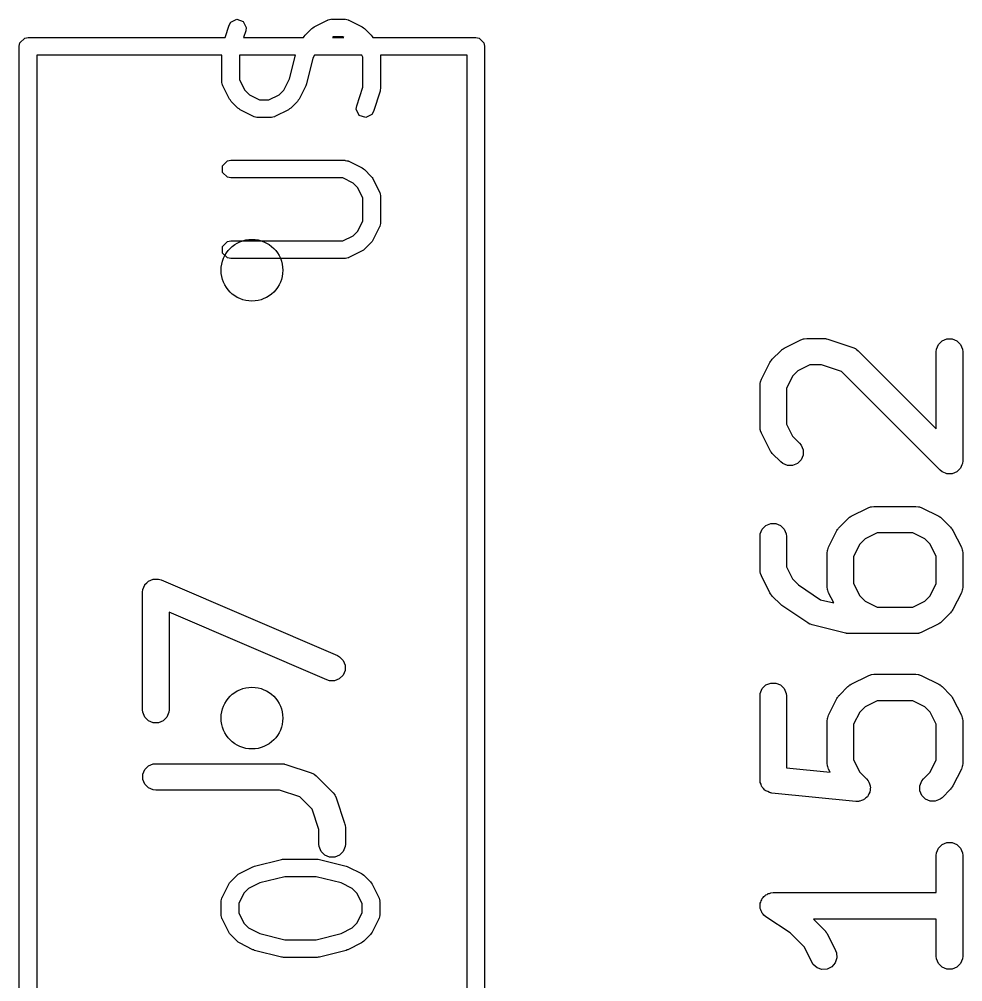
# Model space of a CAD drawing. Extents: x 2.08 to 4.63, y -4.92 to -2.81.
# Drawn here: x 2.4402 to 2.6509, y -4.0228 to -3.8079 of the extents above; entities that cross this region are included whole.
import ezdxf

# ---------------------------------------------------------------- set-up
doc = ezdxf.new("R2010")
doc.units = 0
doc.header["$MEASUREMENT"] = 0
doc.layers.add('BLACK', color=7, linetype='CONTINUOUS')

msp = doc.modelspace()

# ---------------------------------------------------------------- linework, layer by layer
at = {"layer": 'BLACK', "linetype": 'CONTINUOUS'}
for p, q in [((2.48612, -3.81201), (2.48702, -3.80929)), ((2.48702, -3.80929), (2.4874, -3.80863)), ((2.4874, -3.80863), (2.48875, -3.80795)), ((2.48875, -3.80795), (2.49018, -3.80843)), ((2.49018, -3.80843), (2.49085, -3.80978)), ((2.49085, -3.80978), (2.49076, -3.81054)), ((2.504, -3.81152), (2.5055, -3.81002)), ((2.5055, -3.81002), (2.50576, -3.80985)), ((2.50576, -3.80985), (2.50601, -3.80965)), ((2.50601, -3.80965), (2.50901, -3.80815)), ((2.50901, -3.80815), (2.5091, -3.80813)), ((2.5091, -3.80813), (2.50913, -3.8081)), ((2.50913, -3.8081), (2.50944, -3.80803)), ((2.50944, -3.80803), (2.50975, -3.80795)), ((2.50975, -3.80795), (2.50979, -3.80797)), ((2.50979, -3.80797), (2.50989, -3.80795)), ((2.50989, -3.80795), (2.51289, -3.80795)), ((2.51289, -3.80795), (2.51298, -3.80797)), ((2.51298, -3.80797), (2.51303, -3.80795)), ((2.51303, -3.80795), (2.51333, -3.80803)), ((2.51333, -3.80803), (2.51364, -3.8081)), ((2.51364, -3.8081), (2.51367, -3.80813)), ((2.51367, -3.80813), (2.51377, -3.80815)), ((2.51377, -3.80815), (2.51677, -3.80965)), ((2.51677, -3.80965), (2.51702, -3.80985)), ((2.51702, -3.80985), (2.51728, -3.81002)), ((2.51728, -3.81002), (2.51878, -3.81152)), ((2.44031, -3.81322), (2.44137, -3.81216)), ((2.44137, -3.81216), (2.44213, -3.81201)), ((2.44213, -3.81201), (2.48612, -3.81201)), ((2.49076, -3.81054), (2.49027, -3.81201)), ((2.49027, -3.81201), (2.50365, -3.81201)), ((2.50365, -3.81201), (2.50382, -3.81178)), ((2.50382, -3.81178), (2.504, -3.81152)), ((2.51035, -3.81188), (2.5101, -3.81201)), ((2.5101, -3.81201), (2.51267, -3.81201)), ((2.51242, -3.81188), (2.51035, -3.81188)), ((2.51267, -3.81201), (2.51242, -3.81188)), ((2.51878, -3.81152), (2.51895, -3.81179)), ((2.51895, -3.81179), (2.51913, -3.81201)), ((2.51913, -3.81201), (2.54213, -3.81201)), ((2.54213, -3.81201), (2.54288, -3.81216)), ((2.54288, -3.81216), (2.54394, -3.81322)), ((2.44016, -3.81398), (2.44031, -3.81322)), ((2.44016, -4.11398), (2.44016, -3.81398)), ((2.54394, -3.81322), (2.54409, -3.81398)), ((2.54409, -3.81398), (2.54409, -4.08898)), ((2.48542, -3.81594), (2.44409, -3.81594)), ((2.44409, -3.81594), (2.44409, -4.11201)), ((2.48542, -3.82191), (2.48542, -3.81594)), ((2.48936, -3.81594), (2.48936, -3.82145)), ((2.50185, -3.81594), (2.48936, -3.81594)), ((2.50053, -3.82123), (2.50185, -3.81594)), ((2.50607, -3.81594), (2.50575, -3.8166)), ((2.5167, -3.81594), (2.50607, -3.81594)), ((2.51692, -3.81638), (2.5167, -3.81594)), ((2.51692, -3.82309), (2.51692, -3.81638)), ((2.52085, -3.81594), (2.52085, -3.82341)), ((2.54016, -3.81594), (2.52085, -3.81594)), ((2.54016, -4.08816), (2.54016, -3.81594)), ((2.50575, -3.8166), (2.5043, -3.82239)), ((2.48544, -3.82201), (2.48542, -3.82191)), ((2.48543, -3.82205), (2.48544, -3.82201)), ((2.48551, -3.82236), (2.48543, -3.82205)), ((2.48557, -3.82267), (2.48551, -3.82236)), ((2.4856, -3.8227), (2.48557, -3.82267)), ((2.48563, -3.82279), (2.4856, -3.8227)), ((2.48713, -3.82579), (2.48563, -3.82279)), ((2.48936, -3.82145), (2.49051, -3.82375)), ((2.49927, -3.82375), (2.50053, -3.82123)), ((2.50415, -3.82279), (2.50265, -3.82579)), ((2.50421, -3.82259), (2.50415, -3.82279)), ((2.5043, -3.82239), (2.50421, -3.82259)), ((2.49051, -3.82375), (2.49156, -3.82479)), ((2.49156, -3.82479), (2.49385, -3.82594)), ((2.49592, -3.82594), (2.49822, -3.82479)), ((2.49822, -3.82479), (2.49927, -3.82375)), ((2.51552, -3.82729), (2.51692, -3.82309)), ((2.52075, -3.82404), (2.51925, -3.82854)), ((2.52079, -3.82372), (2.52075, -3.82404)), ((2.52085, -3.82341), (2.52079, -3.82372)), ((2.48732, -3.82604), (2.48713, -3.82579)), ((2.4875, -3.8263), (2.48732, -3.82604)), ((2.489, -3.8278), (2.4875, -3.8263)), ((2.49385, -3.82594), (2.49592, -3.82594)), ((2.50228, -3.8263), (2.50078, -3.8278)), ((2.50246, -3.82604), (2.50228, -3.8263)), ((2.50265, -3.82579), (2.50246, -3.82604)), ((2.48926, -3.82798), (2.489, -3.8278)), ((2.48951, -3.82817), (2.48926, -3.82798)), ((2.49251, -3.82967), (2.48951, -3.82817)), ((2.50027, -3.82817), (2.49727, -3.82967)), ((2.50052, -3.82798), (2.50027, -3.82817)), ((2.50078, -3.8278), (2.50052, -3.82798)), ((2.51542, -3.82805), (2.51552, -3.82729)), ((2.5161, -3.8294), (2.51542, -3.82805)), ((2.51887, -3.8292), (2.51753, -3.82988)), ((2.51925, -3.82854), (2.51887, -3.8292)), ((2.4926, -3.8297), (2.49251, -3.82967)), ((2.49264, -3.82973), (2.4926, -3.8297)), ((2.49295, -3.82979), (2.49264, -3.82973)), ((2.49325, -3.82988), (2.49295, -3.82979)), ((2.49329, -3.82986), (2.49325, -3.82988)), ((2.49339, -3.82988), (2.49329, -3.82986)), ((2.49639, -3.82988), (2.49339, -3.82988)), ((2.49649, -3.82986), (2.49639, -3.82988)), ((2.49653, -3.82988), (2.49649, -3.82986)), ((2.49683, -3.82979), (2.49653, -3.82988)), ((2.49714, -3.82973), (2.49683, -3.82979)), ((2.49717, -3.8297), (2.49714, -3.82973)), ((2.49727, -3.82967), (2.49717, -3.8297)), ((2.51753, -3.82988), (2.5161, -3.8294)), ((2.48557, -3.84066), (2.48664, -3.83959)), ((2.48664, -3.83959), (2.48739, -3.83944)), ((2.48739, -3.83944), (2.51289, -3.83944)), ((2.51289, -3.83944), (2.51298, -3.83946)), ((2.51298, -3.83946), (2.51303, -3.83945)), ((2.51303, -3.83945), (2.51333, -3.83953)), ((2.51333, -3.83953), (2.51364, -3.83959)), ((2.51364, -3.83959), (2.51367, -3.83962)), ((2.51367, -3.83962), (2.51377, -3.83965)), ((2.51377, -3.83965), (2.51677, -3.84115)), ((2.48557, -3.84216), (2.48557, -3.84066)), ((2.48664, -3.84323), (2.48557, -3.84216)), ((2.51677, -3.84115), (2.51702, -3.84134)), ((2.51702, -3.84134), (2.51728, -3.84152)), ((2.51728, -3.84152), (2.51878, -3.84302)), ((2.48739, -3.84338), (2.48664, -3.84323)), ((2.51242, -3.84338), (2.48739, -3.84338)), ((2.51472, -3.84453), (2.51242, -3.84338)), ((2.51878, -3.84302), (2.51895, -3.84328)), ((2.51895, -3.84328), (2.51915, -3.84353)), ((2.51915, -3.84353), (2.52065, -3.84653)), ((2.51577, -3.84558), (2.51472, -3.84453)), ((2.51692, -3.84787), (2.51577, -3.84558)), ((2.52065, -3.84653), (2.52067, -3.84662)), ((2.51692, -3.85294), (2.51692, -3.84787)), ((2.52067, -3.84662), (2.5207, -3.84666)), ((2.5207, -3.84666), (2.52077, -3.84697)), ((2.52077, -3.84697), (2.52085, -3.84727)), ((2.52085, -3.84727), (2.52084, -3.84731)), ((2.52084, -3.84731), (2.52085, -3.84741)), ((2.52085, -3.84741), (2.52085, -3.85341)), ((2.51577, -3.85524), (2.51692, -3.85294)), ((2.52065, -3.85429), (2.51915, -3.85729)), ((2.52067, -3.85419), (2.52065, -3.85429)), ((2.5207, -3.85416), (2.52067, -3.85419)), ((2.52077, -3.85385), (2.5207, -3.85416)), ((2.52085, -3.85355), (2.52077, -3.85385)), ((2.52085, -3.85341), (2.52084, -3.85351)), ((2.52084, -3.85351), (2.52085, -3.85355)), ((2.51242, -3.85744), (2.51472, -3.85629)), ((2.51472, -3.85629), (2.51577, -3.85524)), ((2.51915, -3.85729), (2.51895, -3.85754)), ((2.48557, -3.85866), (2.48664, -3.85759)), ((2.48557, -3.86016), (2.48557, -3.85866)), ((2.48664, -3.85759), (2.48739, -3.85744)), ((2.48739, -3.85744), (2.51242, -3.85744)), ((2.51702, -3.85948), (2.51677, -3.85967)), ((2.51728, -3.8593), (2.51702, -3.85948)), ((2.51878, -3.8578), (2.51728, -3.8593)), ((2.51895, -3.85754), (2.51878, -3.8578)), ((2.48664, -3.86123), (2.48557, -3.86016)), ((2.48739, -3.86138), (2.48664, -3.86123)), ((2.51289, -3.86138), (2.48739, -3.86138)), ((2.51298, -3.86136), (2.51289, -3.86138)), ((2.51303, -3.86137), (2.51298, -3.86136)), ((2.51333, -3.86129), (2.51303, -3.86137)), ((2.51364, -3.86123), (2.51333, -3.86129)), ((2.51367, -3.8612), (2.51364, -3.86123)), ((2.51377, -3.86117), (2.51367, -3.8612)), ((2.51677, -3.85967), (2.51377, -3.86117)), ((2.61098, -3.8814), (2.61473, -3.87953)), ((2.61473, -3.87953), (2.61528, -3.87932)), ((2.61528, -3.87932), (2.61538, -3.87931)), ((2.61538, -3.87931), (2.61548, -3.87927)), ((2.61548, -3.87927), (2.61605, -3.87921)), ((2.61605, -3.87921), (2.6198, -3.87921)), ((2.6198, -3.87921), (2.6201, -3.87924)), ((2.6201, -3.87924), (2.62017, -3.87924)), ((2.62017, -3.87924), (2.62028, -3.87926)), ((2.62028, -3.87926), (2.62038, -3.87927)), ((2.62038, -3.87927), (2.62045, -3.8793)), ((2.62045, -3.8793), (2.62074, -3.87937)), ((2.62074, -3.87937), (2.62636, -3.88124)), ((2.64503, -3.88159), (2.64547, -3.88053)), ((2.64547, -3.88053), (2.64629, -3.87971)), ((2.64629, -3.87971), (2.64735, -3.87927)), ((2.64735, -3.87927), (2.6485, -3.87927)), ((2.6485, -3.87927), (2.64957, -3.87971)), ((2.64957, -3.87971), (2.65038, -3.88053)), ((2.65038, -3.88053), (2.65082, -3.88159)), ((2.60834, -3.88383), (2.61022, -3.88195)), ((2.61022, -3.88195), (2.61044, -3.88177)), ((2.61044, -3.88177), (2.61049, -3.88171)), ((2.61049, -3.88171), (2.61058, -3.88165)), ((2.61058, -3.88165), (2.61066, -3.88159)), ((2.61066, -3.88159), (2.61074, -3.88156)), ((2.61074, -3.88156), (2.61098, -3.8814)), ((2.62636, -3.88124), (2.62689, -3.88148)), ((2.62689, -3.88148), (2.62697, -3.88155)), ((2.62697, -3.88155), (2.62707, -3.88159)), ((2.62707, -3.88159), (2.62752, -3.88195)), ((2.62752, -3.88195), (2.64497, -3.89941)), ((2.64497, -3.88217), (2.64503, -3.88159)), ((2.64497, -3.89941), (2.64497, -3.88217)), ((2.65082, -3.88159), (2.65088, -3.88217)), ((2.65088, -3.88217), (2.65088, -3.90654)), ((2.60591, -3.88834), (2.60779, -3.8846)), ((2.60779, -3.8846), (2.60795, -3.88435)), ((2.60795, -3.88435), (2.60798, -3.88428)), ((2.60798, -3.88428), (2.60804, -3.88419)), ((2.60804, -3.88419), (2.6081, -3.88411)), ((2.6081, -3.88411), (2.60816, -3.88405)), ((2.60816, -3.88405), (2.60834, -3.88383)), ((2.61675, -3.88512), (2.61405, -3.88647)), ((2.61933, -3.88512), (2.61675, -3.88512)), ((2.62383, -3.88662), (2.61933, -3.88512)), ((2.61405, -3.88647), (2.61286, -3.88766)), ((2.64584, -3.90863), (2.62383, -3.88662)), ((2.6056, -3.88967), (2.60566, -3.88909)), ((2.60566, -3.88909), (2.6057, -3.88899)), ((2.6057, -3.88899), (2.60571, -3.88889)), ((2.60571, -3.88889), (2.60591, -3.88834)), ((2.61286, -3.88766), (2.61151, -3.89036)), ((2.6056, -3.89904), (2.6056, -3.88967)), ((2.61151, -3.89036), (2.61151, -3.89834)), ((2.60566, -3.89962), (2.6056, -3.89904)), ((2.6057, -3.89971), (2.60566, -3.89962)), ((2.60571, -3.89982), (2.6057, -3.89971)), ((2.60591, -3.90036), (2.60571, -3.89982)), ((2.61151, -3.89834), (2.61286, -3.90104)), ((2.60779, -3.90411), (2.60591, -3.90036)), ((2.61286, -3.90104), (2.61439, -3.90258)), ((2.60795, -3.90436), (2.60779, -3.90411)), ((2.60798, -3.90443), (2.60795, -3.90436)), ((2.60804, -3.90451), (2.60798, -3.90443)), ((2.6081, -3.9046), (2.60804, -3.90451)), ((2.60816, -3.90465), (2.6081, -3.9046)), ((2.61439, -3.90258), (2.61476, -3.90302)), ((2.61476, -3.90302), (2.6152, -3.90409)), ((2.6152, -3.90409), (2.6152, -3.90524)), ((2.60834, -3.90488), (2.60816, -3.90465)), ((2.61022, -3.90675), (2.60834, -3.90488)), ((2.61066, -3.90712), (2.61022, -3.90675)), ((2.61476, -3.9063), (2.61395, -3.90712)), ((2.6152, -3.90524), (2.61476, -3.9063)), ((2.65088, -3.90654), (2.65082, -3.90711)), ((2.61173, -3.90756), (2.61066, -3.90712)), ((2.61288, -3.90756), (2.61173, -3.90756)), ((2.61395, -3.90712), (2.61288, -3.90756)), ((2.64629, -3.90899), (2.64584, -3.90863)), ((2.65038, -3.90818), (2.64957, -3.90899)), ((2.65069, -3.90743), (2.65038, -3.90818)), ((2.65082, -3.90711), (2.65069, -3.90743)), ((2.64704, -3.90931), (2.64629, -3.90899)), ((2.64735, -3.90943), (2.64704, -3.90931)), ((2.6485, -3.90943), (2.64735, -3.90943)), ((2.64735, -3.90943), (2.64735, -3.90943)), ((2.64957, -3.90899), (2.6485, -3.90943)), ((2.62598, -3.9189), (2.62973, -3.91702)), ((2.62973, -3.91702), (2.63027, -3.91681)), ((2.63027, -3.91681), (2.63038, -3.91681)), ((2.63038, -3.91681), (2.63048, -3.91677)), ((2.63048, -3.91677), (2.63105, -3.91671)), ((2.63105, -3.91671), (2.64043, -3.91671)), ((2.64043, -3.91671), (2.641, -3.91677)), ((2.641, -3.91677), (2.6411, -3.91681)), ((2.6411, -3.91681), (2.64121, -3.91681)), ((2.64121, -3.91681), (2.64175, -3.91702)), ((2.64175, -3.91702), (2.6455, -3.9189)), ((2.62334, -3.92132), (2.62522, -3.91945)), ((2.62522, -3.91945), (2.62544, -3.91926)), ((2.62544, -3.91926), (2.62549, -3.9192)), ((2.62549, -3.9192), (2.62558, -3.91915)), ((2.62558, -3.91915), (2.62566, -3.91908)), ((2.62566, -3.91908), (2.62573, -3.91905)), ((2.62573, -3.91905), (2.62598, -3.9189)), ((2.6455, -3.9189), (2.64574, -3.91905)), ((2.64574, -3.91905), (2.64582, -3.91908)), ((2.64582, -3.91908), (2.6459, -3.91915)), ((2.6459, -3.91915), (2.64599, -3.9192)), ((2.64599, -3.9192), (2.64604, -3.91926)), ((2.64604, -3.91926), (2.64626, -3.91945)), ((2.64626, -3.91945), (2.64814, -3.92132)), ((2.60566, -3.92284), (2.6061, -3.92177)), ((2.6061, -3.92177), (2.60692, -3.92096)), ((2.60692, -3.92096), (2.60798, -3.92052)), ((2.60798, -3.92052), (2.60913, -3.92052)), ((2.60913, -3.92052), (2.6102, -3.92096)), ((2.6102, -3.92096), (2.61101, -3.92177)), ((2.61101, -3.92177), (2.61145, -3.92284)), ((2.62294, -3.92184), (2.62297, -3.92177)), ((2.62297, -3.92177), (2.62304, -3.92169)), ((2.62304, -3.92169), (2.6231, -3.9216)), ((2.6231, -3.9216), (2.62316, -3.92155)), ((2.62316, -3.92155), (2.62334, -3.92132)), ((2.64814, -3.92132), (2.64832, -3.92155)), ((2.64832, -3.92155), (2.64838, -3.9216)), ((2.64838, -3.9216), (2.64844, -3.92169)), ((2.64844, -3.92169), (2.64851, -3.92177)), ((2.64851, -3.92177), (2.64854, -3.92184)), ((2.6056, -3.92341), (2.60566, -3.92284)), ((2.6056, -3.93091), (2.6056, -3.92341)), ((2.61145, -3.92284), (2.61151, -3.92341)), ((2.61151, -3.92341), (2.61151, -3.93021)), ((2.62091, -3.92584), (2.62279, -3.92209)), ((2.62279, -3.92209), (2.62294, -3.92184)), ((2.63175, -3.92261), (2.62905, -3.92396)), ((2.63973, -3.92261), (2.63175, -3.92261)), ((2.64243, -3.92396), (2.63973, -3.92261)), ((2.64854, -3.92184), (2.64869, -3.92209)), ((2.64869, -3.92209), (2.65057, -3.92584)), ((2.62071, -3.92638), (2.62091, -3.92584)), ((2.62786, -3.92516), (2.62651, -3.92786)), ((2.62905, -3.92396), (2.62786, -3.92516)), ((2.64362, -3.92516), (2.64243, -3.92396)), ((2.64497, -3.92786), (2.64362, -3.92516)), ((2.65057, -3.92584), (2.65077, -3.92638)), ((2.6206, -3.92716), (2.62066, -3.92658)), ((2.6206, -3.93466), (2.6206, -3.92716)), ((2.62066, -3.92658), (2.6207, -3.92649)), ((2.6207, -3.92649), (2.62071, -3.92638)), ((2.62651, -3.92786), (2.62651, -3.93396)), ((2.64497, -3.93396), (2.64497, -3.92786)), ((2.65077, -3.92638), (2.65078, -3.92649)), ((2.65078, -3.92649), (2.65082, -3.92658)), ((2.65082, -3.92658), (2.65088, -3.92716)), ((2.65088, -3.92716), (2.65088, -3.93466)), ((2.61151, -3.93021), (2.61286, -3.93291)), ((2.60566, -3.93149), (2.6056, -3.93091)), ((2.6057, -3.93158), (2.60566, -3.93149)), ((2.60571, -3.93169), (2.6057, -3.93158)), ((2.60591, -3.93223), (2.60571, -3.93169)), ((2.60779, -3.93598), (2.60591, -3.93223)), ((2.46799, -3.93473), (2.46821, -3.93421)), ((2.46821, -3.93421), (2.46822, -3.9342)), ((2.46822, -3.9342), (2.46823, -3.93418)), ((2.46823, -3.93418), (2.46863, -3.93379)), ((2.46863, -3.93379), (2.46902, -3.9334)), ((2.46902, -3.9334), (2.46904, -3.93339)), ((2.46904, -3.93339), (2.46905, -3.93338)), ((2.46905, -3.93338), (2.46957, -3.93317)), ((2.46957, -3.93317), (2.47009, -3.93296)), ((2.47009, -3.93296), (2.4701, -3.93296)), ((2.4701, -3.93296), (2.47012, -3.93295)), ((2.47012, -3.93295), (2.47068, -3.93296)), ((2.47068, -3.93296), (2.47124, -3.93296)), ((2.47124, -3.93296), (2.47126, -3.93297)), ((2.47126, -3.93297), (2.47127, -3.93297)), ((2.47127, -3.93297), (2.47183, -3.93314)), ((2.47183, -3.93314), (2.5112, -3.95001)), ((2.61286, -3.93291), (2.61419, -3.93424)), ((2.61419, -3.93424), (2.61914, -3.93754)), ((2.62066, -3.93524), (2.6206, -3.93466)), ((2.62651, -3.93396), (2.62786, -3.93666)), ((2.64362, -3.93666), (2.64497, -3.93396)), ((2.65088, -3.93466), (2.65082, -3.93524)), ((2.46771, -3.93585), (2.46777, -3.93528)), ((2.46771, -3.9621), (2.46771, -3.93585)), ((2.46777, -3.93524), (2.46799, -3.93473)), ((2.46777, -3.93526), (2.46777, -3.93524)), ((2.46777, -3.93528), (2.46777, -3.93526)), ((2.60795, -3.93623), (2.60779, -3.93598)), ((2.60798, -3.9363), (2.60795, -3.93623)), ((2.60804, -3.93638), (2.60798, -3.9363)), ((2.6081, -3.93647), (2.60804, -3.93638)), ((2.60816, -3.93652), (2.6081, -3.93647)), ((2.60834, -3.93675), (2.60816, -3.93652)), ((2.61022, -3.93862), (2.60834, -3.93675)), ((2.6207, -3.93533), (2.62066, -3.93524)), ((2.62071, -3.93544), (2.6207, -3.93533)), ((2.62091, -3.93598), (2.62071, -3.93544)), ((2.62206, -3.93827), (2.62091, -3.93598)), ((2.62786, -3.93666), (2.62905, -3.93786)), ((2.64243, -3.93786), (2.64362, -3.93666)), ((2.65057, -3.93598), (2.64869, -3.93973)), ((2.65077, -3.93544), (2.65057, -3.93598)), ((2.65078, -3.93533), (2.65077, -3.93544)), ((2.65082, -3.93524), (2.65078, -3.93533)), ((2.61045, -3.93881), (2.61022, -3.93862)), ((2.61022, -3.93862), (2.61022, -3.93862)), ((2.61022, -3.93862), (2.61022, -3.93862)), ((2.61066, -3.93899), (2.61045, -3.93881)), ((2.61914, -3.93754), (2.62206, -3.93827)), ((2.62905, -3.93786), (2.63175, -3.93921)), ((2.63973, -3.93921), (2.64243, -3.93786)), ((2.50887, -3.95544), (2.47361, -3.94033)), ((2.47361, -3.94033), (2.47361, -3.9621)), ((2.61067, -3.93899), (2.61066, -3.93899)), ((2.61629, -3.94274), (2.61067, -3.93899)), ((2.61067, -3.93899), (2.61067, -3.93899)), ((2.63175, -3.93921), (2.63973, -3.93921)), ((2.64814, -3.9405), (2.64626, -3.94237)), ((2.64832, -3.94027), (2.64814, -3.9405)), ((2.64838, -3.94022), (2.64832, -3.94027)), ((2.64844, -3.94013), (2.64838, -3.94022)), ((2.64851, -3.94005), (2.64844, -3.94013)), ((2.64854, -3.93998), (2.64851, -3.94005)), ((2.64869, -3.93973), (2.64854, -3.93998)), ((2.61661, -3.94291), (2.61629, -3.94274)), ((2.61667, -3.94295), (2.61661, -3.94291)), ((2.61674, -3.94298), (2.61667, -3.94295)), ((2.6168, -3.94301), (2.61674, -3.94298)), ((2.61687, -3.94303), (2.6168, -3.94301)), ((2.61721, -3.94315), (2.61687, -3.94303)), ((2.62471, -3.94502), (2.61721, -3.94315)), ((2.6455, -3.94292), (2.64175, -3.9448)), ((2.64574, -3.94277), (2.6455, -3.94292)), ((2.64582, -3.94274), (2.64574, -3.94277)), ((2.6459, -3.94267), (2.64582, -3.94274)), ((2.64599, -3.94262), (2.6459, -3.94267)), ((2.64604, -3.94256), (2.64599, -3.94262)), ((2.64626, -3.94237), (2.64604, -3.94256)), ((2.62481, -3.94504), (2.62471, -3.94502)), ((2.62485, -3.94505), (2.62481, -3.94504)), ((2.62507, -3.94508), (2.62485, -3.94505)), ((2.62529, -3.94511), (2.62507, -3.94508)), ((2.62533, -3.9451), (2.62529, -3.94511)), ((2.62543, -3.94511), (2.62533, -3.9451)), ((2.64043, -3.94511), (2.62543, -3.94511)), ((2.641, -3.94505), (2.64043, -3.94511)), ((2.6411, -3.94501), (2.641, -3.94505)), ((2.64121, -3.94501), (2.6411, -3.94501)), ((2.64175, -3.9448), (2.64121, -3.94501)), ((2.5112, -3.95001), (2.5117, -3.95029)), ((2.5117, -3.95029), (2.51251, -3.95112)), ((2.51251, -3.95112), (2.51294, -3.95219)), ((2.51292, -3.95334), (2.51247, -3.9544)), ((2.51294, -3.95219), (2.51292, -3.95334)), ((2.50942, -3.95562), (2.50887, -3.95544)), ((2.51057, -3.95563), (2.50942, -3.95562)), ((2.51164, -3.9552), (2.51057, -3.95563)), ((2.51247, -3.9544), (2.51164, -3.9552)), ((2.60692, -3.95658), (2.60798, -3.95614)), ((2.60798, -3.95614), (2.60913, -3.95614)), ((2.60913, -3.95614), (2.6102, -3.95658)), ((2.62598, -3.95639), (2.62973, -3.95452)), ((2.62973, -3.95452), (2.63027, -3.95431)), ((2.63027, -3.95431), (2.63038, -3.9543)), ((2.63038, -3.9543), (2.63048, -3.95426)), ((2.63048, -3.95426), (2.63105, -3.9542)), ((2.63105, -3.9542), (2.64043, -3.9542)), ((2.64043, -3.9542), (2.641, -3.95426)), ((2.641, -3.95426), (2.6411, -3.9543)), ((2.6411, -3.9543), (2.64121, -3.95431)), ((2.64121, -3.95431), (2.64175, -3.95452)), ((2.64175, -3.95452), (2.6455, -3.95639)), ((2.60566, -3.95846), (2.6061, -3.95739)), ((2.6061, -3.95739), (2.60692, -3.95658)), ((2.6102, -3.95658), (2.61101, -3.95739)), ((2.61101, -3.95739), (2.61145, -3.95846)), ((2.62334, -3.95882), (2.62522, -3.95694)), ((2.62522, -3.95694), (2.62544, -3.95676)), ((2.62544, -3.95676), (2.62549, -3.9567)), ((2.62549, -3.9567), (2.62558, -3.95664)), ((2.62558, -3.95664), (2.62566, -3.95658)), ((2.62566, -3.95658), (2.62573, -3.95655)), ((2.62573, -3.95655), (2.62598, -3.95639)), ((2.6455, -3.95639), (2.64574, -3.95655)), ((2.64574, -3.95655), (2.64582, -3.95658)), ((2.64582, -3.95658), (2.6459, -3.95664)), ((2.6459, -3.95664), (2.64599, -3.9567)), ((2.64599, -3.9567), (2.64604, -3.95676)), ((2.64604, -3.95676), (2.64626, -3.95694)), ((2.64626, -3.95694), (2.64814, -3.95882)), ((2.6056, -3.95903), (2.60566, -3.95846)), ((2.6056, -3.97778), (2.6056, -3.95903)), ((2.61145, -3.95846), (2.61151, -3.95903)), ((2.61151, -3.95903), (2.61151, -3.97511)), ((2.62091, -3.96334), (2.62279, -3.95959)), ((2.62279, -3.95959), (2.62294, -3.95934)), ((2.62294, -3.95934), (2.62297, -3.95927)), ((2.62297, -3.95927), (2.62304, -3.95918)), ((2.62304, -3.95918), (2.6231, -3.9591)), ((2.6231, -3.9591), (2.62316, -3.95904)), ((2.62316, -3.95904), (2.62334, -3.95882)), ((2.63175, -3.96011), (2.62905, -3.96146)), ((2.63973, -3.96011), (2.63175, -3.96011)), ((2.64243, -3.96146), (2.63973, -3.96011)), ((2.64814, -3.95882), (2.64832, -3.95904)), ((2.64832, -3.95904), (2.64838, -3.9591)), ((2.64838, -3.9591), (2.64844, -3.95918)), ((2.64844, -3.95918), (2.64851, -3.95927)), ((2.64851, -3.95927), (2.64854, -3.95934)), ((2.64854, -3.95934), (2.64869, -3.95959)), ((2.64869, -3.95959), (2.65057, -3.96334)), ((2.46777, -3.96268), (2.46771, -3.9621)), ((2.47361, -3.9621), (2.47356, -3.96268)), ((2.62905, -3.96146), (2.62786, -3.96266)), ((2.64362, -3.96266), (2.64243, -3.96146)), ((2.46821, -3.96374), (2.46777, -3.96268)), ((2.46902, -3.96456), (2.46821, -3.96374)), ((2.47009, -3.965), (2.46902, -3.96456)), ((2.4723, -3.96456), (2.47124, -3.965)), ((2.47312, -3.96374), (2.4723, -3.96456)), ((2.47356, -3.96268), (2.47312, -3.96374)), ((2.6206, -3.96466), (2.62066, -3.96408)), ((2.6206, -3.97403), (2.6206, -3.96466)), ((2.62066, -3.96408), (2.6207, -3.96398)), ((2.6207, -3.96398), (2.62071, -3.96388)), ((2.62071, -3.96388), (2.62091, -3.96334)), ((2.62786, -3.96266), (2.62651, -3.96535)), ((2.64497, -3.96535), (2.64362, -3.96266)), ((2.65057, -3.96334), (2.65077, -3.96388)), ((2.65077, -3.96388), (2.65078, -3.96398)), ((2.65078, -3.96398), (2.65082, -3.96408)), ((2.65082, -3.96408), (2.65088, -3.96466)), ((2.65088, -3.96466), (2.65088, -3.97403)), ((2.47124, -3.965), (2.47009, -3.965)), ((2.62651, -3.96535), (2.62651, -3.97333)), ((2.64497, -3.97333), (2.64497, -3.96535)), ((2.62651, -3.97333), (2.62786, -3.97603)), ((2.64362, -3.97603), (2.64497, -3.97333)), ((2.46777, -3.97652), (2.46821, -3.97546)), ((2.46821, -3.97546), (2.46902, -3.97464)), ((2.46902, -3.97464), (2.47009, -3.9742)), ((2.47009, -3.9742), (2.47066, -3.97415)), ((2.47066, -3.97415), (2.49878, -3.97415)), ((2.49878, -3.97415), (2.49908, -3.97418)), ((2.49908, -3.97418), (2.49915, -3.97417)), ((2.49915, -3.97417), (2.49926, -3.97419)), ((2.49926, -3.97419), (2.49936, -3.9742)), ((2.49936, -3.9742), (2.49943, -3.97423)), ((2.49943, -3.97423), (2.49972, -3.9743)), ((2.49972, -3.9743), (2.50534, -3.97617)), ((2.61151, -3.97511), (2.62128, -3.97608)), ((2.62066, -3.97461), (2.6206, -3.97403)), ((2.6207, -3.9747), (2.62066, -3.97461)), ((2.62071, -3.97481), (2.6207, -3.9747)), ((2.62091, -3.97535), (2.62071, -3.97481)), ((2.62128, -3.97608), (2.62091, -3.97535)), ((2.65057, -3.97535), (2.64869, -3.9791)), ((2.65077, -3.97481), (2.65057, -3.97535)), ((2.65078, -3.9747), (2.65077, -3.97481)), ((2.65082, -3.97461), (2.65078, -3.9747)), ((2.65088, -3.97403), (2.65082, -3.97461)), ((2.46777, -3.97768), (2.46777, -3.97652)), ((2.50534, -3.97617), (2.50587, -3.97641)), ((2.50587, -3.97641), (2.50595, -3.97648)), ((2.50595, -3.97648), (2.50605, -3.97652)), ((2.50605, -3.97652), (2.5065, -3.97689)), ((2.5065, -3.97689), (2.51025, -3.98064)), ((2.62786, -3.97603), (2.62939, -3.97757)), ((2.62939, -3.97757), (2.62976, -3.97801)), ((2.64172, -3.97801), (2.64209, -3.97757)), ((2.64209, -3.97757), (2.64362, -3.97603)), ((2.46821, -3.97874), (2.46777, -3.97768)), ((2.46902, -3.97955), (2.46821, -3.97874)), ((2.47009, -3.98), (2.46902, -3.97955)), ((2.60562, -3.97799), (2.6056, -3.97778)), ((2.60562, -3.97806), (2.60562, -3.97799)), ((2.60564, -3.97813), (2.60562, -3.97806)), ((2.60566, -3.97836), (2.60564, -3.97813)), ((2.60582, -3.97875), (2.60566, -3.97836)), ((2.60595, -3.97917), (2.60582, -3.97875)), ((2.60604, -3.97928), (2.60595, -3.97917)), ((2.6061, -3.97942), (2.60604, -3.97928)), ((2.60641, -3.97972), (2.6061, -3.97942)), ((2.60668, -3.98006), (2.60641, -3.97972)), ((2.62976, -3.97801), (2.62982, -3.97815)), ((2.62982, -3.97815), (2.62991, -3.97827)), ((2.62991, -3.97827), (2.63003, -3.97868)), ((2.63003, -3.97868), (2.6302, -3.97908)), ((2.6302, -3.97908), (2.6302, -3.97923)), ((2.6302, -3.97923), (2.63024, -3.97937)), ((2.63024, -3.97937), (2.6302, -3.9798)), ((2.6302, -3.9798), (2.6302, -3.98023)), ((2.64128, -3.97908), (2.64172, -3.97801)), ((2.64128, -3.98023), (2.64128, -3.97908)), ((2.64832, -3.97964), (2.64814, -3.97987)), ((2.64838, -3.97959), (2.64832, -3.97964)), ((2.64844, -3.9795), (2.64838, -3.97959)), ((2.64851, -3.97942), (2.64844, -3.9795)), ((2.64854, -3.97935), (2.64851, -3.97942)), ((2.64869, -3.9791), (2.64854, -3.97935)), ((2.47066, -3.98005), (2.47009, -3.98)), ((2.4983, -3.98005), (2.47066, -3.98005)), ((2.50281, -3.98156), (2.4983, -3.98005)), ((2.50558, -3.98432), (2.50281, -3.98156)), ((2.51025, -3.98064), (2.51061, -3.98108)), ((2.51061, -3.98108), (2.51065, -3.98118)), ((2.51065, -3.98118), (2.51072, -3.98126)), ((2.51072, -3.98126), (2.51096, -3.98179)), ((2.51096, -3.98179), (2.51283, -3.98741)), ((2.60681, -3.98013), (2.60668, -3.98006)), ((2.60692, -3.98023), (2.60681, -3.98013)), ((2.60731, -3.9804), (2.60692, -3.98023)), ((2.60769, -3.9806), (2.60731, -3.9804)), ((2.60791, -3.98065), (2.60769, -3.9806)), ((2.60798, -3.98068), (2.60791, -3.98065)), ((2.60805, -3.98068), (2.60798, -3.98068)), ((2.60826, -3.98072), (2.60805, -3.98068)), ((2.62701, -3.98259), (2.60826, -3.98072)), ((2.62925, -3.9818), (2.62894, -3.98211)), ((2.62958, -3.98153), (2.62925, -3.9818)), ((2.62965, -3.9814), (2.62958, -3.98153)), ((2.62976, -3.98129), (2.62965, -3.9814)), ((2.62992, -3.9809), (2.62976, -3.98129)), ((2.63013, -3.98052), (2.62992, -3.9809)), ((2.63014, -3.98037), (2.63013, -3.98052)), ((2.6302, -3.98023), (2.63014, -3.98037)), ((2.64172, -3.98129), (2.64128, -3.98023)), ((2.64254, -3.98211), (2.64172, -3.98129)), ((2.64626, -3.98174), (2.64582, -3.98211)), ((2.64814, -3.97987), (2.64626, -3.98174)), ((2.62759, -3.98259), (2.62701, -3.98259)), ((2.62773, -3.98255), (2.62759, -3.98259)), ((2.62788, -3.98255), (2.62773, -3.98255)), ((2.62828, -3.98238), (2.62788, -3.98255)), ((2.62869, -3.98226), (2.62828, -3.98238)), ((2.62881, -3.98217), (2.62869, -3.98226)), ((2.62894, -3.98211), (2.62881, -3.98217)), ((2.6436, -3.98255), (2.64254, -3.98211)), ((2.64475, -3.98255), (2.6436, -3.98255)), ((2.64582, -3.98211), (2.64475, -3.98255)), ((2.50708, -3.98883), (2.50558, -3.98432)), ((2.51283, -3.98741), (2.5129, -3.9877)), ((2.5129, -3.9877), (2.51293, -3.98777)), ((2.51293, -3.98777), (2.51294, -3.98788)), ((2.51294, -3.98788), (2.51296, -3.98798)), ((2.51296, -3.98798), (2.51296, -3.98806)), ((2.51296, -3.98806), (2.51299, -3.98835)), ((2.51299, -3.98835), (2.51299, -3.9921)), ((2.50708, -3.9921), (2.50708, -3.98883)), ((2.50714, -3.99267), (2.50708, -3.9921)), ((2.50758, -3.99374), (2.50714, -3.99267)), ((2.51293, -3.99267), (2.51249, -3.99374)), ((2.51299, -3.9921), (2.51293, -3.99267)), ((2.64547, -3.99301), (2.64629, -3.9922)), ((2.64629, -3.9922), (2.64735, -3.99176)), ((2.64735, -3.99176), (2.6485, -3.99176)), ((2.6485, -3.99176), (2.64957, -3.9922)), ((2.64957, -3.9922), (2.65038, -3.99301)), ((2.50839, -3.99455), (2.50758, -3.99374)), ((2.50946, -3.99499), (2.50839, -3.99455)), ((2.51167, -3.99455), (2.51061, -3.99499)), ((2.51249, -3.99374), (2.51167, -3.99455)), ((2.64497, -3.99465), (2.64503, -3.99408)), ((2.64497, -4.00295), (2.64497, -3.99465)), ((2.64503, -3.99408), (2.64547, -3.99301)), ((2.65038, -3.99301), (2.65082, -3.99408)), ((2.65082, -3.99408), (2.65088, -3.99465)), ((2.65088, -3.99465), (2.65088, -4.01715)), ((2.49273, -3.99701), (2.49873, -3.99551)), ((2.49873, -3.99551), (2.49897, -3.9955)), ((2.49897, -3.9955), (2.49921, -3.99545)), ((2.49921, -3.99545), (2.50671, -3.99545)), ((2.50671, -3.99545), (2.50694, -3.9955)), ((2.50694, -3.9955), (2.50718, -3.99551)), ((2.50718, -3.99551), (2.51318, -3.99701)), ((2.51061, -3.99499), (2.50946, -3.99499)), ((2.48732, -4.00053), (2.48882, -3.99903)), ((2.48882, -3.99903), (2.48908, -3.99885)), ((2.48908, -3.99885), (2.48933, -3.99866)), ((2.48933, -3.99866), (2.49233, -3.99716)), ((2.49233, -3.99716), (2.49253, -3.9971)), ((2.49253, -3.9971), (2.49273, -3.99701)), ((2.51318, -3.99701), (2.51338, -3.9971)), ((2.51338, -3.9971), (2.51358, -3.99716)), ((2.51358, -3.99716), (2.51658, -3.99866)), ((2.51658, -3.99866), (2.51683, -3.99885)), ((2.51683, -3.99885), (2.5171, -3.99903)), ((2.5171, -3.99903), (2.5186, -4.00053)), ((2.48545, -4.00404), (2.48695, -4.00104)), ((2.48695, -4.00104), (2.48714, -4.00079)), ((2.48714, -4.00079), (2.48732, -4.00053)), ((2.49389, -4.00078), (2.49137, -4.00204)), ((2.49945, -3.99939), (2.49389, -4.00078)), ((2.50646, -3.99939), (2.49945, -3.99939)), ((2.51202, -4.00078), (2.50646, -3.99939)), ((2.51454, -4.00204), (2.51202, -4.00078)), ((2.5186, -4.00053), (2.51877, -4.00079)), ((2.51877, -4.00079), (2.51896, -4.00104)), ((2.51896, -4.00104), (2.52046, -4.00404)), ((2.49033, -4.00309), (2.48918, -4.00539)), ((2.49137, -4.00204), (2.49033, -4.00309)), ((2.51559, -4.00309), (2.51454, -4.00204)), ((2.51674, -4.00539), (2.51559, -4.00309)), ((2.60671, -4.00365), (2.60692, -4.00345)), ((2.60692, -4.00345), (2.60718, -4.00333)), ((2.60718, -4.00333), (2.60742, -4.00317)), ((2.60742, -4.00317), (2.60771, -4.00312)), ((2.60771, -4.00312), (2.60798, -4.003)), ((2.60798, -4.003), (2.60855, -4.00295)), ((2.60855, -4.00295), (2.60855, -4.00295)), ((2.60855, -4.00295), (2.60855, -4.00295)), ((2.60855, -4.00295), (2.60856, -4.00295)), ((2.60856, -4.00295), (2.64497, -4.00295)), ((2.48524, -4.00478), (2.48533, -4.00448)), ((2.48526, -4.00482), (2.48524, -4.00478)), ((2.48524, -4.00492), (2.48526, -4.00482)), ((2.48524, -4.00792), (2.48524, -4.00492)), ((2.48533, -4.00448), (2.48539, -4.00417)), ((2.48539, -4.00417), (2.48542, -4.00414)), ((2.48542, -4.00414), (2.48545, -4.00404)), ((2.48918, -4.00539), (2.48918, -4.00746)), ((2.51674, -4.00746), (2.51674, -4.00539)), ((2.52046, -4.00404), (2.52049, -4.00414)), ((2.52049, -4.00414), (2.52052, -4.00417)), ((2.52052, -4.00417), (2.52058, -4.00448)), ((2.52058, -4.00448), (2.52067, -4.00478)), ((2.52067, -4.00478), (2.52065, -4.00482)), ((2.52065, -4.00482), (2.52067, -4.00492)), ((2.52067, -4.00492), (2.52067, -4.00792)), ((2.60566, -4.00532), (2.60577, -4.00506)), ((2.60566, -4.00562), (2.60566, -4.00532)), ((2.60577, -4.00506), (2.60583, -4.00477)), ((2.60583, -4.00477), (2.60599, -4.00453)), ((2.60599, -4.00453), (2.6061, -4.00426)), ((2.6061, -4.00426), (2.60631, -4.00406)), ((2.60631, -4.00406), (2.60647, -4.00382)), ((2.60647, -4.00382), (2.60671, -4.00365)), ((2.48918, -4.00746), (2.49033, -4.00975)), ((2.51559, -4.00975), (2.51674, -4.00746)), ((2.6056, -4.0059), (2.60566, -4.00562)), ((2.60566, -4.00619), (2.6056, -4.0059)), ((2.60566, -4.00648), (2.60566, -4.00619)), ((2.60577, -4.00675), (2.60566, -4.00648)), ((2.60583, -4.00703), (2.60577, -4.00675)), ((2.60599, -4.00727), (2.60583, -4.00703)), ((2.6061, -4.00754), (2.60599, -4.00727)), ((2.60631, -4.00775), (2.6061, -4.00754)), ((2.60647, -4.00799), (2.60631, -4.00775)), ((2.48526, -4.00802), (2.48524, -4.00792)), ((2.48524, -4.00806), (2.48526, -4.00802)), ((2.48533, -4.00836), (2.48524, -4.00806)), ((2.48539, -4.00867), (2.48533, -4.00836)), ((2.48542, -4.00871), (2.48539, -4.00867)), ((2.48545, -4.0088), (2.48542, -4.00871)), ((2.48695, -4.0118), (2.48545, -4.0088)), ((2.49033, -4.00975), (2.49137, -4.0108)), ((2.51454, -4.0108), (2.51559, -4.00975)), ((2.52046, -4.0088), (2.51896, -4.0118)), ((2.52049, -4.00871), (2.52046, -4.0088)), ((2.52052, -4.00867), (2.52049, -4.00871)), ((2.52058, -4.00836), (2.52052, -4.00867)), ((2.52067, -4.00806), (2.52058, -4.00836)), ((2.52067, -4.00792), (2.52065, -4.00802)), ((2.52065, -4.00802), (2.52067, -4.00806)), ((2.60691, -4.00835), (2.60647, -4.00799)), ((2.60692, -4.00836), (2.60691, -4.00835)), ((2.6123, -4.01194), (2.60692, -4.00836)), ((2.60692, -4.00836), (2.60692, -4.00836)), ((2.60692, -4.00836), (2.60692, -4.00836)), ((2.64497, -4.00885), (2.61756, -4.00885)), ((2.61756, -4.00885), (2.62002, -4.01131)), ((2.64497, -4.01715), (2.64497, -4.00885)), ((2.48714, -4.01205), (2.48695, -4.0118)), ((2.48732, -4.01231), (2.48714, -4.01205)), ((2.49137, -4.0108), (2.49389, -4.01206)), ((2.51202, -4.01206), (2.51454, -4.0108)), ((2.51877, -4.01205), (2.5186, -4.01231)), ((2.51896, -4.0118), (2.51877, -4.01205)), ((2.6155, -4.01515), (2.6123, -4.01194)), ((2.62002, -4.01131), (2.6202, -4.01154)), ((2.6202, -4.01154), (2.62026, -4.01159)), ((2.62026, -4.01159), (2.62032, -4.01168)), ((2.62032, -4.01168), (2.62038, -4.01176)), ((2.62038, -4.01176), (2.62041, -4.01183)), ((2.62041, -4.01183), (2.62057, -4.01208)), ((2.48882, -4.01381), (2.48732, -4.01231)), ((2.48908, -4.01399), (2.48882, -4.01381)), ((2.48933, -4.01418), (2.48908, -4.01399)), ((2.49233, -4.01568), (2.48933, -4.01418)), ((2.49389, -4.01206), (2.49945, -4.01345)), ((2.49945, -4.01345), (2.50646, -4.01345)), ((2.50646, -4.01345), (2.51202, -4.01206)), ((2.51658, -4.01418), (2.51358, -4.01568)), ((2.51683, -4.01399), (2.51658, -4.01418)), ((2.5171, -4.01381), (2.51683, -4.01399)), ((2.5186, -4.01231), (2.5171, -4.01381)), ((2.62057, -4.01208), (2.62245, -4.01583)), ((2.49253, -4.01574), (2.49233, -4.01568)), ((2.49273, -4.01583), (2.49253, -4.01574)), ((2.49873, -4.01733), (2.49273, -4.01583)), ((2.51318, -4.01583), (2.50718, -4.01733)), ((2.51338, -4.01574), (2.51318, -4.01583)), ((2.51358, -4.01568), (2.51338, -4.01574)), ((2.61716, -4.01847), (2.6155, -4.01515)), ((2.62245, -4.01583), (2.62265, -4.01637)), ((2.49897, -4.01734), (2.49873, -4.01733)), ((2.49921, -4.01739), (2.49897, -4.01734)), ((2.50671, -4.01739), (2.49921, -4.01739)), ((2.50694, -4.01734), (2.50671, -4.01739)), ((2.50718, -4.01733), (2.50694, -4.01734)), ((2.61747, -4.01896), (2.61716, -4.01847)), ((2.62273, -4.01752), (2.62237, -4.01861)), ((2.62265, -4.01637), (2.62273, -4.01752)), ((2.64503, -4.01773), (2.64497, -4.01715)), ((2.64547, -4.01879), (2.64503, -4.01773)), ((2.65082, -4.01773), (2.65038, -4.01879)), ((2.65088, -4.01715), (2.65082, -4.01773)), ((2.61834, -4.01971), (2.61747, -4.01896)), ((2.61944, -4.02008), (2.61834, -4.01971)), ((2.62058, -4.02), (2.61944, -4.02008)), ((2.62161, -4.01948), (2.62058, -4.02)), ((2.62237, -4.01861), (2.62161, -4.01948)), ((2.64629, -4.0196), (2.64547, -4.01879)), ((2.64735, -4.02005), (2.64629, -4.0196)), ((2.6485, -4.02005), (2.64735, -4.02005)), ((2.64957, -4.0196), (2.6485, -4.02005)), ((2.65038, -4.01879), (2.64957, -4.0196))]:
    msp.add_line(p, q, dxfattribs=at)
at = {"layer": 'BLACK'}
for centre in [(2.49213, -3.86398), (2.49213, -3.86398), (2.49213, -3.96398), (2.49213, -3.96398)]:
    msp.add_circle(centre, 0.00689, dxfattribs=at)

doc.saveas('drawing.dxf')
